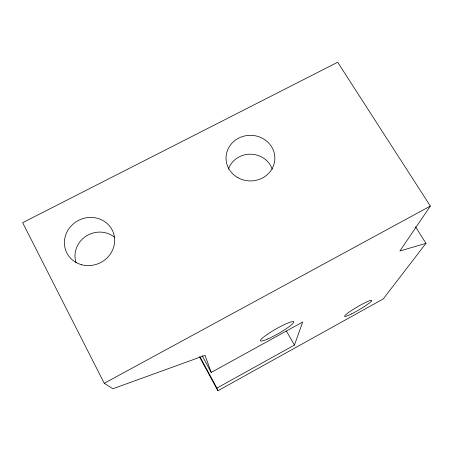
<?xml version="1.0" encoding="UTF-8"?>
<svg xmlns="http://www.w3.org/2000/svg" width="453" height="453" viewBox="0 0 453 453"><rect width="100%" height="100%" fill="white"/><g stroke="black" fill="none" stroke-linecap="round" stroke-linejoin="round"><path stroke-width="0.68" d="M415.48 226.789L425.99 243.335L383.244 298.935L217.882 390.758L216.908 388.085L294.45 345.073L302.683 322.009L211.234 372.445L202.123 355.673M211.234 372.445L205.039 355.373L112.882 388.748L104.252 383.283L22.65 222.678L337.689 62.242L430.35 206.081L399.891 250.985L425.99 243.335M104.252 383.283L430.35 206.081M286.432 331.086L294.45 345.073M199.881 356.675L216.908 388.085M199.575 356.981L217.882 390.758M228.391 169.139A23.052 21.653 0.3 0 1 250.362 154.184A23.052 21.653 0.3 0 1 272.27 169.246M76.081 262.802A23.935 22.542 -25.4 0 1 85.77 236.353A23.935 22.542 -25.4 0 1 114.416 237.185M238.04 177.769A24.422 22.803 0.3 0 0 274.858 158.352A24.422 22.803 0.3 0 0 238.414 138.273A24.422 22.803 0.3 0 0 238.04 177.769M81.608 264.722A25.402 23.805 -24.6 0 0 114.145 235.503A25.402 23.805 -24.6 0 0 72.831 224.314A25.402 23.805 -24.6 0 0 81.608 264.722M351.653 313.861A15.662 1.699 -30.4 0 0 371.681 300.532A15.662 1.699 -30.4 0 0 351.115 310.764A15.662 1.699 -30.4 0 0 351.653 313.861M267.899 338.901A19.139 2.576 -29.7 0 0 293.765 322.196A19.139 2.576 -29.7 0 0 269.728 332.768A19.139 2.576 -29.7 0 0 267.899 338.901"/></g></svg>
